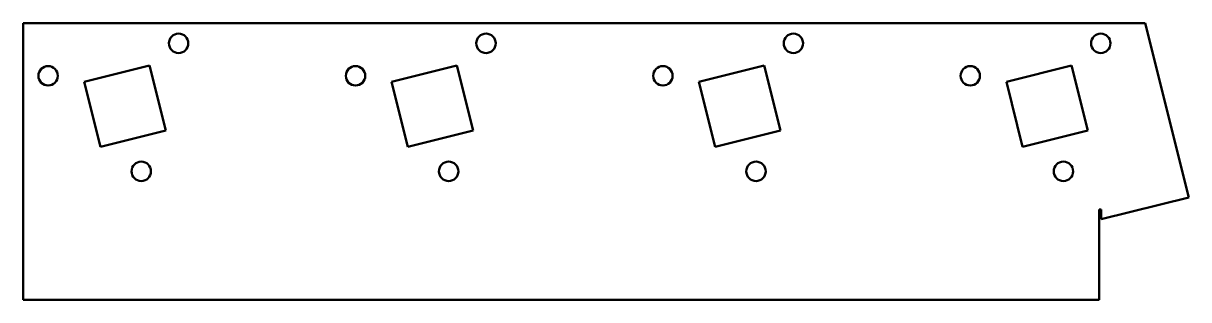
# Model space of a CAD drawing. Header units: millimetres. Extents: x 0 to 607, y 0 to 144.
import ezdxf

# ---------------------------------------------------------------- set-up
doc = ezdxf.new("R2010")
doc.units = ezdxf.units.MM
doc.layers.add('IV_INTERIOR_PROFILES', color=7, linetype='Continuous', lineweight=50)
doc.layers.add('IV_OUTER_PROFILE', color=7, linetype='Continuous', lineweight=50)

msp = doc.modelspace()

# ---------------------------------------------------------------- linework, layer by layer
at = {"layer": 'IV_INTERIOR_PROFILES'}
for p, q in [((31.71, 113.53), (65.67, 122)), ((65.67, 122), (74.14, 88.04)), ((191.71, 113.53), (225.67, 122)), ((225.67, 122), (234.14, 88.04)), ((351.71, 113.53), (385.67, 122)), ((385.67, 122), (394.14, 88.04)), ((511.71, 113.53), (545.67, 122)), ((545.67, 122), (554.14, 88.04)), ((40.18, 79.57), (31.71, 113.53)), ((200.18, 79.57), (191.71, 113.53)), ((360.18, 79.57), (351.71, 113.53)), ((520.18, 79.57), (511.71, 113.53)), ((74.14, 88.04), (40.18, 79.57)), ((234.14, 88.04), (200.18, 79.57)), ((394.14, 88.04), (360.18, 79.57)), ((554.14, 88.04), (520.18, 79.57))]:
    msp.add_line(p, q, dxfattribs=at)
for centre in [(80.84, 133.51), (240.84, 133.51), (400.84, 133.51), (560.84, 133.51), (12.92, 116.58), (172.92, 116.58), (332.92, 116.58), (492.92, 116.58), (61.39, 66.83), (221.39, 66.83), (381.39, 66.83), (541.39, 66.83)]:
    msp.add_circle(centre, 5.05, dxfattribs=at)
at = {"layer": 'IV_OUTER_PROFILE'}
for p, q in [((0, 0), (0, 143.93)), ((584.01, 143.93), (0, 143.93)), ((606.6, 53.3), (584.01, 143.93)), ((561, 41.93), (606.6, 53.3)), ((560, 46.93), (561, 46.93)), ((560, 46.93), (560, 0)), ((561, 46.93), (561, 41.93)), ((560, 0), (0, 0))]:
    msp.add_line(p, q, dxfattribs=at)

doc.saveas('drawing.dxf')
